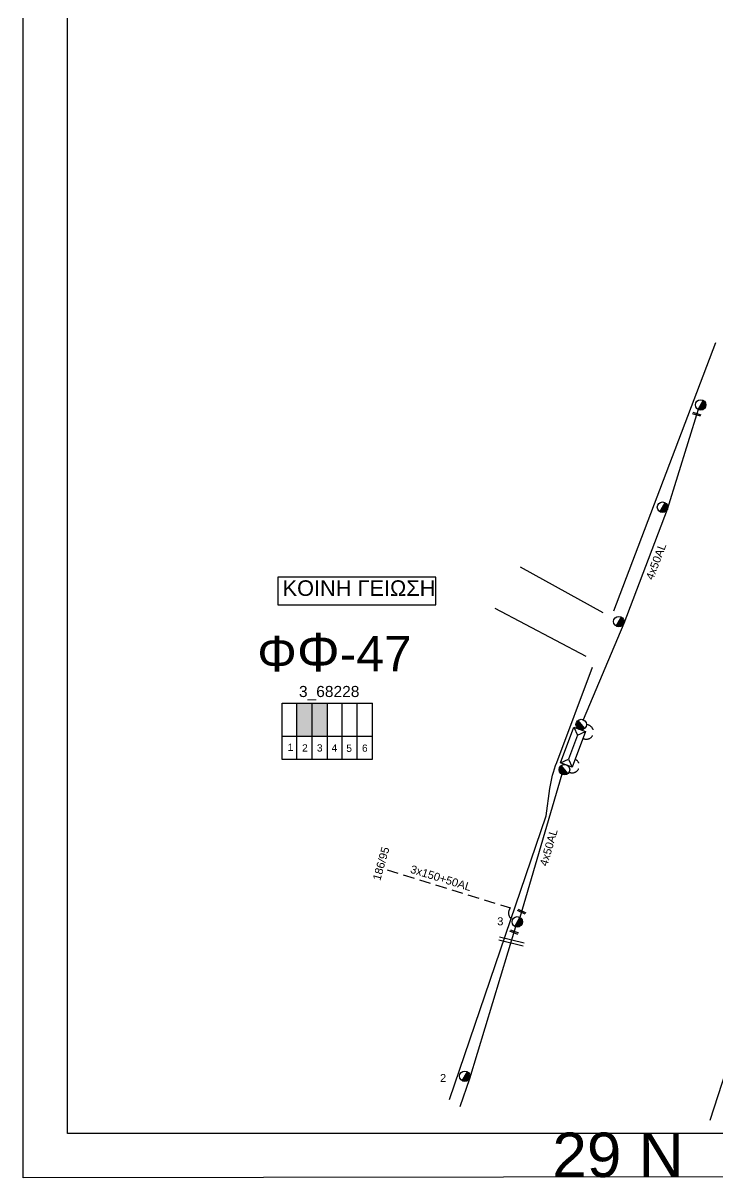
# Model space of a CAD drawing. Header units: millimetres. Extents: x 1091 to 3521, y 1177 to 2968.
# Drawn here: x 1091.3 to 1247.5, y 1933.2 to 2192.9 of the extents above; entities that cross this region are included whole.
import ezdxf
from ezdxf.enums import TextEntityAlignment as Align

# ---------------------------------------------------------------- set-up
doc = ezdxf.new("R2010")
doc.units = ezdxf.units.MM
doc.linetypes.add('DASHED', pattern=[19.05, 12.7, -6.35])
for name, color, linetype, lineweight in [('3x150+50', 7, 'Continuous', 30), ('Άγνωστα', 7, 'Continuous', 30), ('Γυμνά εναέρια ΧΤ (3Φ) 4x50AL', 7, 'Continuous', 30), ('Καλώδια ΧΤ   3x150+50CU', 7, 'DASHED', 30)]:
    doc.layers.add(name, color=color, linetype=linetype, lineweight=lineweight)
for name, color, linetype in [('Pillar OTE', 7, 'Continuous'), ('TEXT ΚΑΛΩΔΙΩΝ', 7, 'Continuous'), ('Επιγραφές - Σχήματα', 7, 'Continuous'), ('Μηχανική τομή', 7, 'Continuous'), ('Στύλος ΦΜ', 7, 'Continuous'), ('Στύλος ΦΜ @ 1', 7, 'Continuous'), ('Τομή', 7, 'Continuous'), ('Υποσταθμός εναέριος 2 στύλων', 7, 'Continuous'), ('Υποσταθμός πόλεως', 7, 'Continuous'), ('Υπόβαθρο ΔΕΗ', 7, 'Continuous')]:
    doc.layers.add(name, color=color, linetype=linetype)
doc.styles.add('arial', font='arial.ttf')
doc.styles.get("Standard").update_dxf_attribs({"font": 'arial.ttf', "height": 1.8})

# ---------------------------------------------------------------- blocks, each defined once
blk = doc.blocks.new('ΥΠΑΡΧΩΝ ΤΣΙΜΕΝΤΕΝΙΟΣ ΣΤΥΛΟΣ')
at = {"layer": 'Στύλος ΦΜ'}
blk.add_hatch(color=7, dxfattribs=at).paths.add_polyline_path([(-1.29, -2.28, 0.574793), (2.62, 0, 0.268822), (1.3, 2.27)])
at = {"layer": 'Στύλος ΦΜ', "color": 7}
blk.add_line((-1.29, -2.28), (1.3, 2.27), dxfattribs=at)
blk.add_circle((0, 0), 2.62, dxfattribs=at)
at = {"layer": 'Στύλος ΦΜ', "flags": 4}
for tag, p in [('ΑΡΙΘΜΟΣ', (-4.68, 8.05)), ('ΤΥΠΟΣ', (-4.91, 3.03))]:
    blk.add_attdef(tag, p, '', height=4, dxfattribs=at)
blk = doc.blocks.new('ΥΠΟΣΤΑΘΜΟΣ ΕΝΑΕΡΙΟΣ ΕΠΙ 2 ΣΤΥΛΩΝ')
at = {"layer": 'Υποσταθμός εναέριος 2 στύλων', "linetype": 'Continuous'}
for points in [[(-11.97, -2.11, 0.574793), (-8.45, -0.07, 0.268822), (-9.64, 1.98)], [(9.68, -2.15, 0.574793), (13.19, -0.1, 0.268822), (12.01, 1.95)]]:
    blk.add_hatch(color=256, dxfattribs=at).paths.add_polyline_path(points)
for p, q in [((-11.97, -2.11), (-9.64, 1.98)), ((9.68, -2.15), (12.01, 1.95))]:
    blk.add_line(p, q, dxfattribs=at)
for centre in [(-10.81, -0.07), (10.84, -0.1)]:
    blk.add_circle(centre, 2.36, dxfattribs=at)
at = {"layer": 'Υποσταθμός πόλεως', "linetype": 'Continuous', "ltscale": 40}
blk.add_lwpolyline([(-8.57, 2.82), (8.57, 2.82), (8.57, -2.82), (-8.57, -2.82)], close=True, dxfattribs=at)
for points in [[(-5.75, 0), (-8.57, 2.82)], [(-8.57, -2.82), (-5.75, 0)], [(-5.75, 0), (5.75, 0)], [(5.75, 0), (8.57, 2.82)], [(8.57, -2.82), (5.75, 0)]]:
    blk.add_lwpolyline(points, dxfattribs=at)
at = {"layer": 'Υποσταθμός εναέριος 2 στύλων', "ltscale": 40, "flags": 1}
for tag, p in [('ΜΕΤΑΣΧΗΜΑΤΙΣΜΟΣ', (14.09, 2.51)), ('ΙΣΧΥΣ', (14.07, -0.28)), ('ΑΡΙΘΜΟΣ', (14.19, -3))]:
    blk.add_attdef(tag, p, '', height=1.8, dxfattribs=at)
blk = doc.blocks.new('ΤΟΜΗ')
at = {"layer": 'Τομή', "ltscale": 40}
for p, q in [((11.3, -0.6), (-11.4, -0.6)), ((11.3, -3.4), (-11.4, -3.4))]:
    blk.add_line(p, q, dxfattribs=at)
blk = doc.blocks.new('ΜΗΧΑΝΙΚΗ ΤΟΜΗ')
at = {"layer": 'Μηχανική τομή', "ltscale": 40}
for p, q in [((-3.8, 1.2), (3.8, 1.2)), ((3.8, -0.3), (-3.8, -0.3))]:
    blk.add_line(p, q, dxfattribs=at)

msp = doc.modelspace()

# ---------------------------------------------------------------- hatches: boundary and pattern name
at = {"layer": 'Καλώδια ΧΤ   3x150+50CU', "linetype": 'DASHED', "lineweight": -3, "ltscale": 0.2}
h = msp.add_hatch(color=133, dxfattribs=at)
h.dxf.hatch_style = 1
h.paths.add_polyline_path([(1156.32, 2039.91), (1152.89, 2039.91), (1152.88, 2032.55), (1156.32, 2032.55)])
h = msp.add_hatch(color=1, dxfattribs=at)
h.dxf.hatch_style = 1
h.paths.add_polyline_path([(1159.76, 2039.91), (1156.32, 2039.91), (1156.32, 2032.55), (1159.76, 2032.54)])

# ---------------------------------------------------------------- linework, layer by layer
at = {"layer": '3x150+50', "color": 133, "linetype": 'DASHED', "lineweight": -3, "ltscale": 0.2}
msp.add_lwpolyline([(1173.14, 2002.49), (1200.88, 1993.89, 0.497529), (1201.36, 1991.28, -0.566284)], format="xyb", dxfattribs=at)
at = {"layer": 'Pillar OTE', "lineweight": -3, "ltscale": 40}
for points in [[(1149.56, 2027.27), (1149.56, 2039.91), (1169.84, 2039.91)], [(1152.88, 2027.27), (1152.89, 2039.91)], [(1156.32, 2027.27), (1156.32, 2039.91)], [(1159.76, 2027.26), (1159.76, 2039.91)], [(1163.06, 2027.26), (1163.06, 2039.91)], [(1166.45, 2027.26), (1166.45, 2039.91)], [(1169.84, 2027.38), (1169.84, 2039.91)], [(1149.56, 2032.55), (1169.84, 2032.53)], [(1169.84, 2027.24), (1169.84, 2027.24), (1149.56, 2027.27)]]:
    msp.add_lwpolyline(points, dxfattribs=at)
at = {"layer": 'Άγνωστα', "lineweight": -3, "ltscale": 0.1}
for points in [[(3521.49, 1936.89), (1091.31, 1933.19), (1091.31, 2964.7), (3521.49, 2968.4)], [(3374.53, 1943.19), (1101.31, 1943.19), (1101.31, 2954.7), (3374.53, 2954.7)]]:
    msp.add_lwpolyline(points, close=True, dxfattribs=at)
at = {"layer": 'Γυμνά εναέρια ΧΤ (3Φ) 4x50AL', "color": 1, "lineweight": -3, "ltscale": 0.1}
for points in [[(1243.07, 2105.98), (1236.14, 2083.5), (1226.35, 2057.89)], [(1226.35, 2057.89), (1217.22, 2036.23)]]:
    msp.add_lwpolyline(points, dxfattribs=at)
at = {"layer": 'Γυμνά εναέρια ΧΤ (3Φ) 4x50AL', "color": 133, "lineweight": -3, "ltscale": 0.1}
msp.add_lwpolyline([(1212.4, 2023.98), (1203, 1991.78)], dxfattribs=at)
at = {"layer": 'Γυμνά εναέρια ΧΤ (3Φ) 4x50AL', "color": 30, "lineweight": -3, "ltscale": 0.1}
msp.add_lwpolyline([(1245.75, 1946.16), (1250.31, 1960.01), (1261.08, 1992.04)], dxfattribs=at)
at = {"layer": 'Γυμνά εναέρια ΧΤ (3Φ) 4x50AL', "color": 27, "lineweight": -3, "ltscale": 0.1}
msp.add_lwpolyline([(1202.05, 1989.64), (1191.64, 1955.47), (1189.49, 1949.17)], dxfattribs=at)
at = {"layer": 'Επιγραφές - Σχήματα', "color": 173, "lineweight": -3}
msp.add_lwpolyline([(1148.57, 2062.07), (1184.08, 2062.07), (1184.08, 2068.25), (1148.57, 2068.25)], close=True, dxfattribs=at)
at = {"layer": 'Καλώδια ΧΤ   3x150+50CU', "color": 1, "lineweight": -3, "ltscale": 0.2}
msp.add_arc((1217.92, 2033.47), 1.63, 242.8339, 88.293, dxfattribs=at)
at = {"layer": 'Καλώδια ΧΤ   3x150+50CU', "color": 133, "lineweight": -3, "ltscale": 0.2}
msp.add_arc((1214.78, 2025.86), 1.59, 243.2961, 65.6886, dxfattribs=at)
at = {"layer": 'Υπόβαθρο ΔΕΗ', "lineweight": -3, "ltscale": 0.1}
for points in [[(1224.13, 2060.73), (1247.08, 2121.07)], [(1221.73, 2060.26), (1203.16, 2070.51)], [(1217.91, 2050.41), (1197.45, 2061.21)]]:
    msp.add_lwpolyline(points, dxfattribs=at)
msp.add_lwpolyline([(1187.18, 1950.82), (1208.93, 2014.64), (1209.76, 2020.73, -0.061976), (1211.32, 2026.63), (1219.32, 2048.01)], format="xyb", dxfattribs=at)

# ---------------------------------------------------------------- block references
at = {"layer": 'Μηχανική τομή', "lineweight": -3, "xscale": 0.2499999999999679, "yscale": 0.2499999999999679, "zscale": 0.2499999999999679}
for p, rotation in [((1242.71, 2104.81), 342.4420550797454), ((1203.38, 1992.95), 334.7507156233705), ((1201.69, 1988.37), 338.6201963391923)]:
    msp.add_blockref('ΜΗΧΑΝΙΚΗ ΤΟΜΗ', p, dxfattribs=dict(at, rotation=rotation))
at = {"layer": 'Στύλος ΦΜ @ 1', "lineweight": -3, "ltscale": 40, "xscale": 0.4499999999998181, "yscale": 0.4499999999998181, "zscale": 0.4499999999998181}
for p in [(1243.65, 2107.01), (1235.08, 2084.01), (1225.24, 2058.29)]:
    msp.add_blockref('ΥΠΑΡΧΩΝ ΤΣΙΜΕΝΤΕΝΙΟΣ ΣΤΥΛΟΣ', p, dxfattribs=at)
at = {"layer": 'Στύλος ΦΜ @ 1', "lineweight": -3, "ltscale": 40}
ref = msp.add_blockref('ΥΠΑΡΧΩΝ ΤΣΙΜΕΝΤΕΝΙΟΣ ΣΤΥΛΟΣ', (1202.41, 1990.76), dxfattribs=dict(at, xscale=0.4499999999998181, yscale=0.4499999999998181, zscale=0.4499999999998181))
ref.add_attrib('ΤΥΠΟΣ', '3', (1197.9, 1989.99), dxfattribs={"layer": 'Στύλος ΦΜ', "height": 1.8, "flags": 4})
ref = msp.add_blockref('ΥΠΑΡΧΩΝ ΤΣΙΜΕΝΤΕΝΙΟΣ ΣΤΥΛΟΣ', (1190.61, 1956.04), dxfattribs=dict(at, xscale=0.4499999999998181, yscale=0.4499999999998181, zscale=0.4499999999998181))
ref.add_attrib('ΤΥΠΟΣ', '2', (1185.04, 1954.75), dxfattribs={"layer": 'Στύλος ΦΜ', "height": 1.8, "flags": 4})
at = {"layer": 'Τομή', "lineweight": -3, "xscale": 0.2499999999999999, "yscale": 0.2499999999999999, "zscale": 0.2499999999999999, "rotation": 346.4154778895187}
msp.add_blockref('ΤΟΜΗ', (1201.22, 1986.78), dxfattribs=at)
at = {"layer": 'Υποσταθμός εναέριος 2 στύλων', "lineweight": -3, "xscale": 0.4999999999999999, "yscale": 0.4999999999999999, "zscale": 0.4999999999999999, "rotation": 249.6954762097194}
msp.add_blockref('ΥΠΟΣΤΑΘΜΟΣ ΕΝΑΕΡΙΟΣ ΕΠΙ 2 ΣΤΥΛΩΝ', (1214.95, 2030.05), dxfattribs=at)

# ---------------------------------------------------------------- texts
at = {"lineweight": -3, "ltscale": 30, "char_height": 1.63, "width": 11.2573, "attachment_point": 1}
for s, insert in [('1', (1150.8, 2030.83)), ('2', (1154.04, 2030.7)), ('3', (1157.37, 2030.7)), ('4', (1160.68, 2030.7)), ('5', (1163.98, 2030.62)), ('6', (1167.5, 2030.65))]:
    msp.add_mtext(s, dxfattribs=dict(at, insert=insert))
at = {"layer": 'TEXT ΚΑΛΩΔΙΩΝ', "lineweight": -3, "ltscale": 0.1, "style": 'arial'}
for s, rotation, p in [(' 4x50AL', 69.0823, (1233.48, 2071.49)), (' 4x50AL', 73.7164, (1209.37, 2007.16)), ('3x150+50AL', 342.7748, (1185.26, 2000.62))]:
    msp.add_text(s, height=1.8, rotation=rotation, dxfattribs=at).set_placement(p, align=Align.MIDDLE_CENTER)
at = {"layer": 'Άγνωστα', "color": 7, "lineweight": -3, "insert": (1153.33, 2043.82), "char_height": 2.5, "width": 4.551914400963142e-14, "attachment_point": 1}
msp.add_mtext('3_68228', dxfattribs=at)
at = {"layer": 'Άγνωστα', "color": 7, "lineweight": -3, "insert": (1169.87, 2000.41), "char_height": 1.8, "attachment_point": 1, "rotation": 74.111}
msp.add_mtext_dynamic_manual_height_columns('186/95', width=1.8, gutter_width=2.31, heights=[0.0453], dxfattribs=at)
at = {"layer": 'Επιγραφές - Σχήματα', "color": 173, "lineweight": -3, "insert": (1149.65, 2067.57), "char_height": 3.5, "width": 35.1311, "attachment_point": 1}
msp.add_mtext('KOINH ΓΕΙΩΣΗ', dxfattribs=at)
at = {"layer": 'Επιγραφές - Σχήματα', "lineweight": -3, "ltscale": 0.2, "insert": (1210.3, 1943.38), "char_height": 10, "width": 41.0786, "attachment_point": 1}
msp.add_mtext('29 N', dxfattribs=at)
at = {"layer": 'Υπόβαθρο ΔΕΗ', "lineweight": -3, "insert": (1143.94, 2055.74), "char_height": 8, "width": 84.6573, "attachment_point": 1}
msp.add_mtext('Φ{\\H1.0833x;Φ}-47', dxfattribs=at)

doc.saveas('drawing.dxf')
